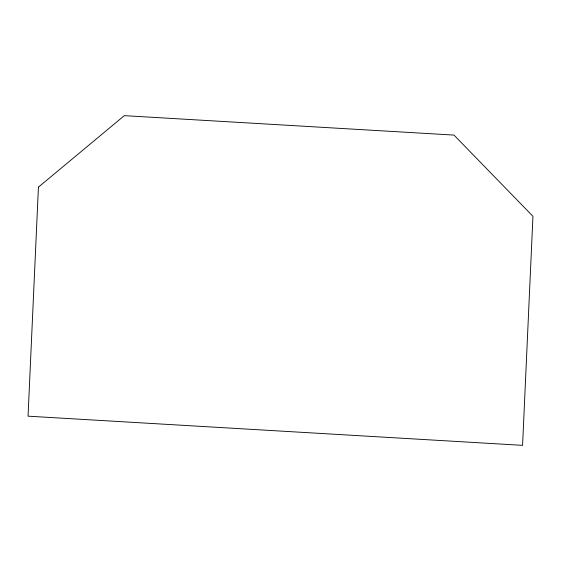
<?xml version="1.0" encoding="UTF-8"?>
<svg xmlns="http://www.w3.org/2000/svg" width="561" height="561" viewBox="0 0 561 561"><rect width="100%" height="100%" fill="white"/><g stroke="black" fill="none" stroke-linecap="round" stroke-linejoin="round"><path stroke-width="0.84" d="M38.428 187.136L28.05 416.178L522.572 445.35L532.95 216.308L453.989 135.096L124.311 115.65L38.428 187.136"/></g></svg>
